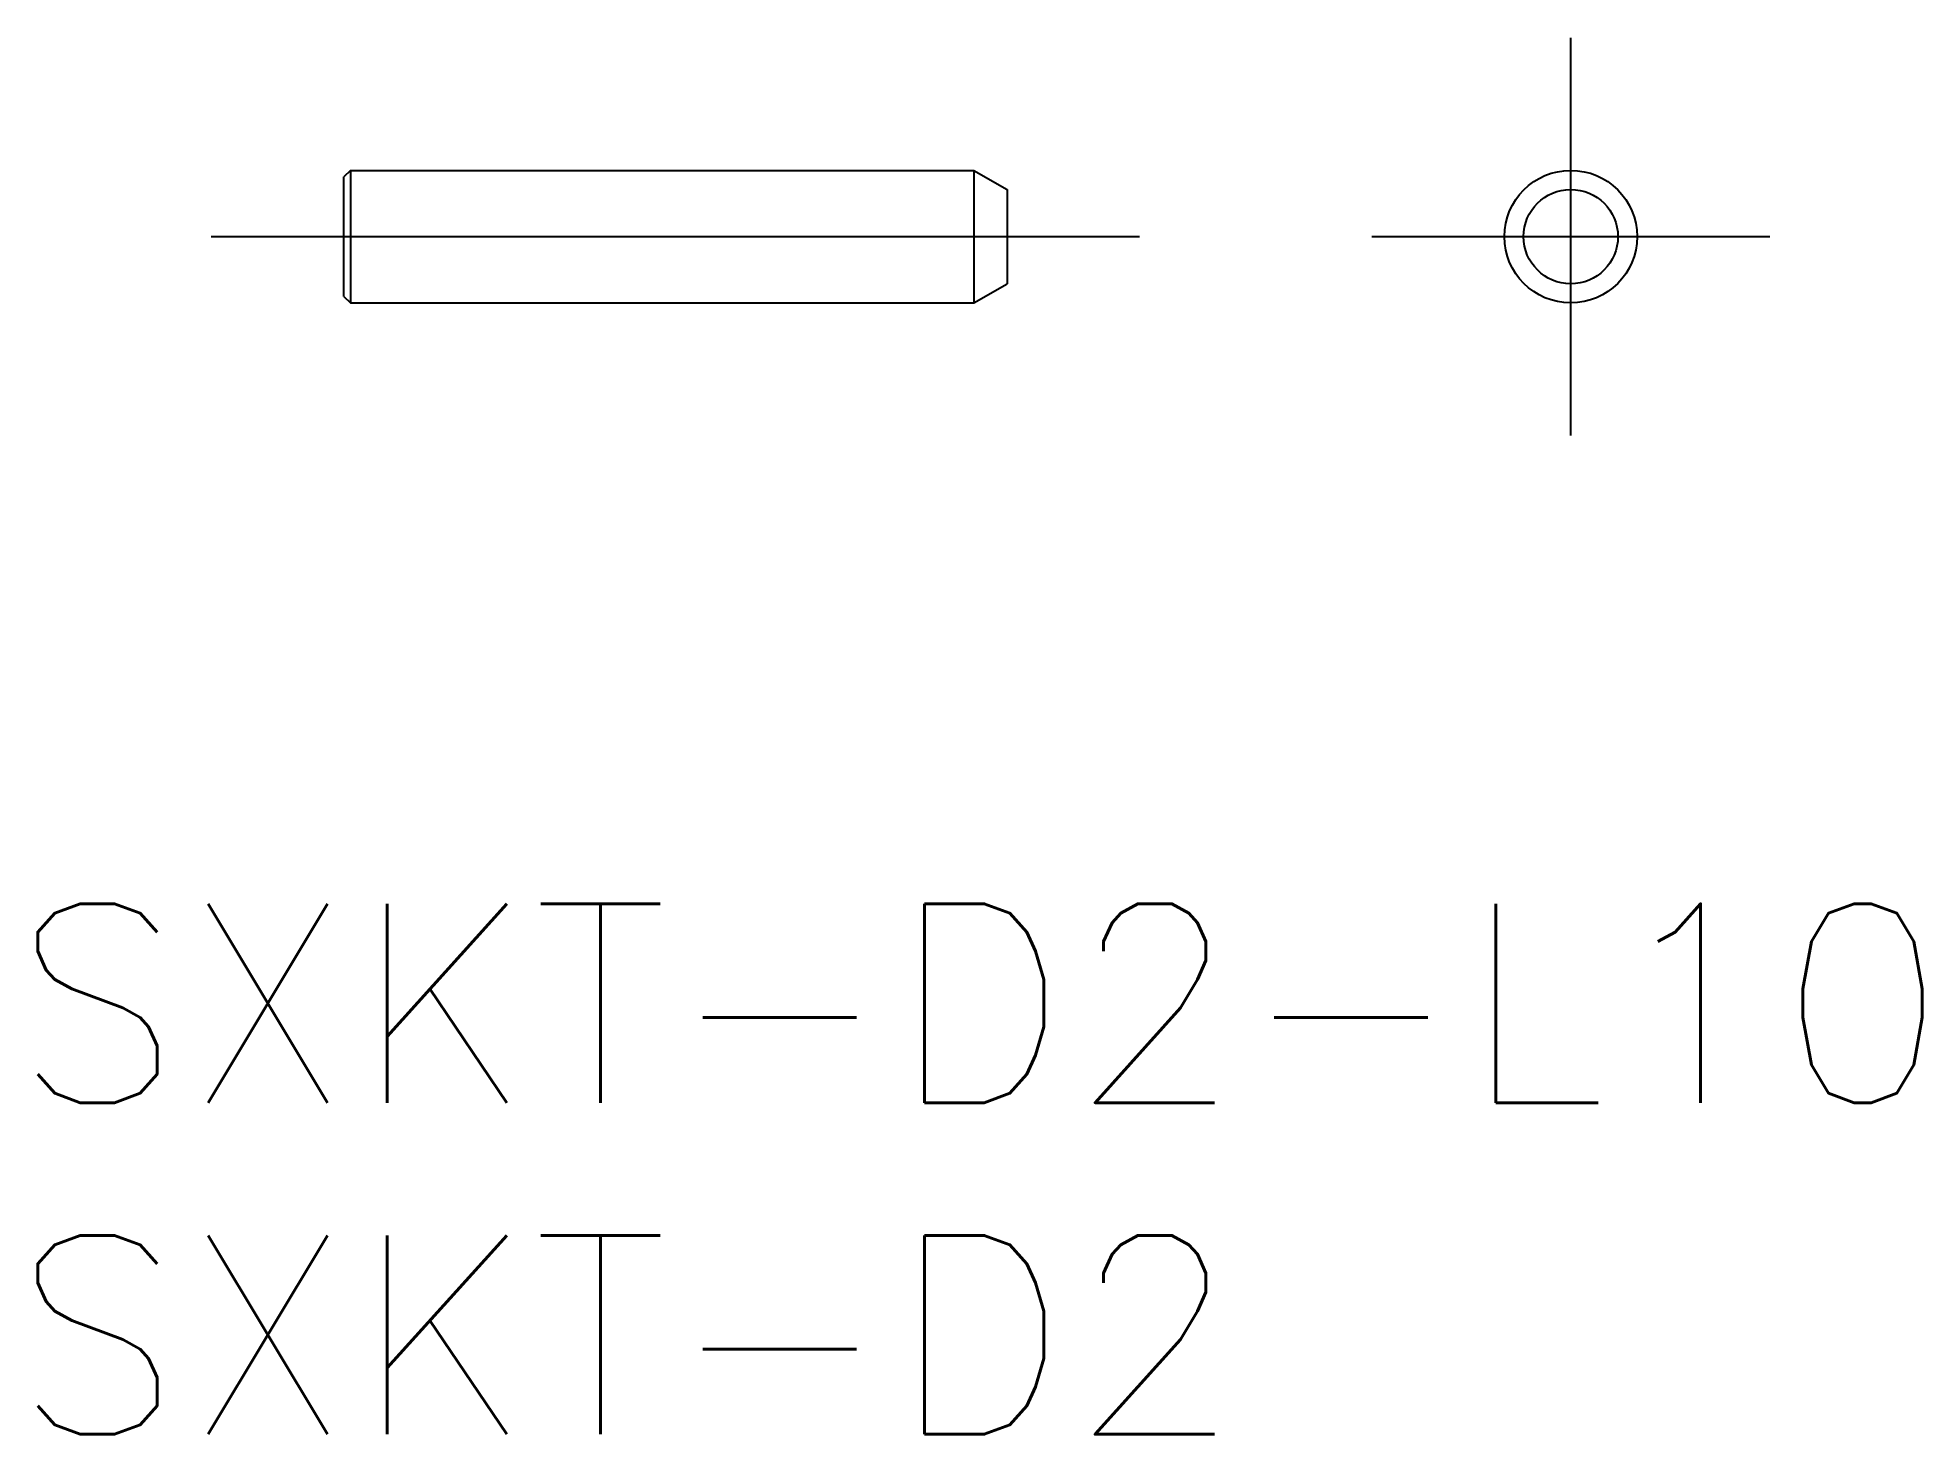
# Model space of a CAD drawing. Extents: x -23.1 to 5.3, y -18.1 to 3.
import ezdxf

# ---------------------------------------------------------------- set-up
doc = ezdxf.new("R2010")
doc.units = 0
doc.linetypes.add('CENTER', pattern=[50.8, 31.75, -6.35, 6.35, -6.35])
doc.layers.get('0').update_dxf_attribs({"linetype": 'CONTINUOUS'})
doc.layers.add('CENTER', color=1, linetype='CONTINUOUS')
doc.styles.get("Standard").update_dxf_attribs({"font": 'txt.shx', "height": 3, "bigfont": 'bigfont.shx'})

msp = doc.modelspace()

# ---------------------------------------------------------------- linework, layer by layer
at = {"color": 7, "linetype": 'CONTINUOUS'}
for p, q in [((-18.4, 1), (-18.5, 0.9)), ((-18.5, -0.9), (-18.5, 0.9)), ((-18.4, 1), (-9, 1)), ((-18.4, 1), (-18.4, -1)), ((-9, 1), (-9, -1)), ((-9, 1), (-8.5, 0.711)), ((-8.5, 0.711), (-8.5, -0.711)), ((-9, -1), (-8.5, -0.711)), ((-18.5, -0.9), (-18.4, -1)), ((-18.4, -1), (-9, -1))]:
    msp.add_line(p, q, dxfattribs=at)
for radius in [1, 0.711]:
    msp.add_circle((0, 0), radius, dxfattribs=at)
at = {"layer": 'CENTER', "color": 1, "linetype": 'CENTER'}
for p, q in [((0, -3), (0, 3)), ((-20.5, 0), (-6.5, 0)), ((-3, 0), (3, 0))]:
    msp.add_line(p, q, dxfattribs=at)

# ---------------------------------------------------------------- texts
at = {"color": 7, "linetype": 'CONTINUOUS'}
for s, p in [('SXKT-D2-L10', (-23.5, -13.058)), ('SXKT-D2', (-23.5, -18.058))]:
    msp.add_text(s, height=3, dxfattribs=at).set_placement(p)

doc.saveas('drawing.dxf')
